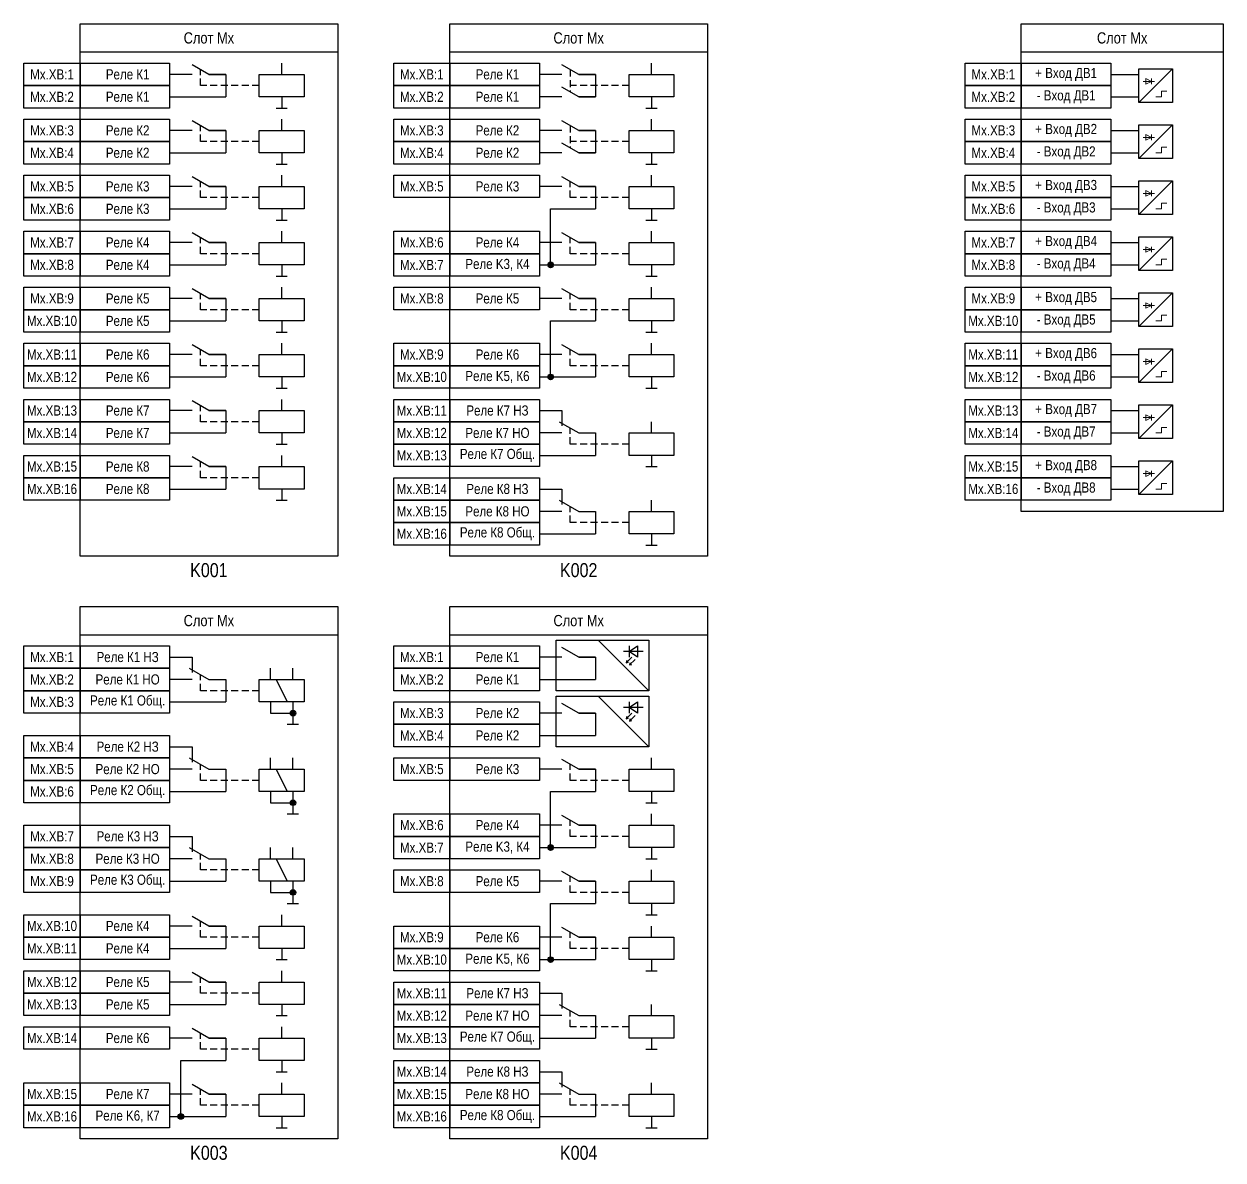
# Model space of a CAD drawing. Header units: millimetres. Extents: x 1657 to 5785, y -558 to 1129.
# Drawn here: x 2919 to 3133, y 926.2 to 1129 of the extents above; entities that cross this region are included whole.
import ezdxf
from ezdxf.enums import TextEntityAlignment as Align

# ---------------------------------------------------------------- set-up
doc = ezdxf.new("R2010")
doc.units = ezdxf.units.MM
doc.linetypes.add('штриховая2', pattern=[0.375, 0.25, -0.125])
doc.layers.add('Основная', color=7, linetype='Continuous')
doc.styles.add('1.8_Gost_RD', font='ARIALN.TTF', dxfattribs={"height": 1.8})
doc.styles.add('2.5_Gost_RD', font='ARIALN.TTF', dxfattribs={"height": 2.5})
doc.styles.add('2.5_ISOCPEUR', font='isocpeur.ttf', dxfattribs={"width": 0.9, "height": 2.5})

# ---------------------------------------------------------------- blocks, each defined once
blk = doc.blocks.new('*U98')
at = {"layer": 'Основная', "color": 0}
blk.add_line((0, 0), (6, 3.43), dxfattribs=at)
blk = doc.blocks.new('*U109')
at = {"layer": 'Основная', "color": 0}
for p, q in [((-3, 0), (-9, 0)), ((9, 0), (3, 0))]:
    blk.add_line(p, q, dxfattribs=at)
at = {"layer": 'Основная', "ltscale": 0.25, "xscale": -1}
blk.add_blockref('*U98', (3, 0), dxfattribs=at)
at = {"layer": 'Основная', "style": '2.5_ISOCPEUR'}
for tag, p in [('ОУ', (-2, 10)), ('В1', (-14, 6)), ('В2', (-6, 4))]:
    blk.add_attdef(tag, text='', height=2.5, dxfattribs=at).set_placement(p, align=Align.MIDDLE_CENTER)
blk = doc.blocks.new('Точка')
at = {"ltscale": 100}
h = blk.add_hatch(color=256, dxfattribs=at)
h.dxf.hatch_style = 1
edge = h.paths.add_edge_path()
edge.add_arc((0, 0), 0.5, 0, 360)
blk.add_circle((0, 0), 0.5, dxfattribs=at)

msp = doc.modelspace()

# ---------------------------------------------------------------- linework, layer by layer
at = {"ltscale": 100}
for p, q in [((2965, 1120), (2965, 1122)), ((3031, 1120), (3031, 1122)), ((2946, 1120), (2945, 1120)), ((2952, 1120), (2955, 1120)), ((3012, 1120), (3011, 1120)), ((3018, 1120), (3021, 1120)), ((2945, 1116), (2955, 1116)), ((2965, 1116), (2965, 1114)), ((3012, 1116), (3011, 1116)), ((3018, 1116), (3021, 1116)), ((3031, 1116), (3031, 1114)), ((2964, 1114), (2966, 1114)), ((3030, 1114), (3032, 1114)), ((2965, 1110), (2965, 1112)), ((3031, 1110), (3031, 1112)), ((2946, 1110), (2945, 1110)), ((2952, 1110), (2955, 1110)), ((3012, 1110), (3011, 1110)), ((3018, 1110), (3021, 1110)), ((2945, 1106), (2955, 1106)), ((2965, 1106), (2965, 1104)), ((3012, 1106), (3011, 1106)), ((3018, 1106), (3021, 1106)), ((3031, 1106), (3031, 1104)), ((2964, 1104), (2966, 1104)), ((3030, 1104), (3032, 1104)), ((2946, 1100), (2945, 1100)), ((2952, 1100), (2955, 1100)), ((2965, 1100), (2965, 1102)), ((3012, 1100), (3011, 1100)), ((3018, 1100), (3021, 1100)), ((3031, 1100), (3031, 1102)), ((2945, 1096), (2955, 1096)), ((2965, 1096), (2965, 1094)), ((3013, 1096), (3021, 1096)), ((3031, 1096), (3031, 1094)), ((2964, 1094), (2966, 1094)), ((3030, 1094), (3032, 1094)), ((2965, 1090), (2965, 1092)), ((3031, 1090), (3031, 1092)), ((2946, 1090), (2945, 1090)), ((2952, 1090), (2955, 1090)), ((3012, 1090), (3011, 1090)), ((3018, 1090), (3021, 1090)), ((2945, 1086), (2955, 1086)), ((2965, 1086), (2965, 1084)), ((3011, 1086), (3021, 1086)), ((3031, 1086), (3031, 1084)), ((2964, 1084), (2966, 1084)), ((3030, 1084), (3032, 1084)), ((2965, 1080), (2965, 1082)), ((3031, 1080), (3031, 1082)), ((2946, 1080), (2945, 1080)), ((2952, 1080), (2955, 1080)), ((3012, 1080), (3011, 1080)), ((3018, 1080), (3021, 1080)), ((2945, 1076), (2955, 1076)), ((2965, 1076), (2965, 1074)), ((3013, 1076), (3021, 1076)), ((3031, 1076), (3031, 1074)), ((2964, 1074), (2966, 1074)), ((3030, 1074), (3032, 1074)), ((2965, 1070), (2965, 1072)), ((3031, 1070), (3031, 1072)), ((2946, 1070), (2945, 1070)), ((2952, 1070), (2955, 1070)), ((3012, 1070), (3011, 1070)), ((3018, 1070), (3021, 1070)), ((2945, 1066), (2955, 1066)), ((2965, 1066), (2965, 1064)), ((3011, 1066), (3021, 1066)), ((3031, 1066), (3031, 1064)), ((2964, 1064), (2966, 1064)), ((3030, 1064), (3032, 1064)), ((2965, 1060), (2965, 1062)), ((2946, 1060), (2945, 1060)), ((2952, 1060), (2955, 1060)), ((3031, 1056), (3031, 1058)), ((2945, 1056), (2955, 1056)), ((2965, 1056), (2965, 1054)), ((3015, 1056), (3011, 1056)), ((3018, 1056), (3021, 1056)), ((2964, 1054), (2966, 1054)), ((2965, 1050), (2965, 1052)), ((3011, 1052), (3021, 1052)), ((3031, 1052), (3031, 1050)), ((2946, 1050), (2945, 1050)), ((2952, 1050), (2955, 1050)), ((3030, 1050), (3032, 1050)), ((2945, 1046), (2955, 1046)), ((2965, 1046), (2965, 1044)), ((2964, 1044), (2966, 1044)), ((3031, 1042), (3031, 1044)), ((3015, 1042), (3011, 1042)), ((3018, 1042), (3021, 1042)), ((3011, 1038), (3021, 1038)), ((3031, 1038), (3031, 1036)), ((3030, 1036), (3032, 1036)), ((3012, 1016), (3011, 1016)), ((3018, 1016), (3021, 1016)), ((2949, 1012), (2945, 1012)), ((2952, 1012), (2955, 1012)), ((3011, 1012), (3021, 1012)), ((2945, 1008), (2955, 1008)), ((2967, 1008), (2967, 1004)), ((3012, 1006), (3011, 1006)), ((3018, 1006), (3021, 1006)), ((2966, 1004), (2968, 1004)), ((3011, 1002), (3021, 1002)), ((3031, 996), (3031, 998)), ((2949, 996), (2945, 996)), ((2952, 996), (2955, 996)), ((3012, 996), (3011, 996)), ((3018, 996), (3021, 996)), ((2945, 992), (2955, 992)), ((2967, 992), (2967, 988)), ((3013, 992), (3021, 992)), ((3031, 992), (3031, 990)), ((3030, 990), (3032, 990)), ((2966, 988), (2968, 988)), ((3031, 986), (3031, 988)), ((3012, 986), (3011, 986)), ((3018, 986), (3021, 986)), ((3011, 982), (3021, 982)), ((3031, 982), (3031, 980)), ((2949, 980), (2945, 980)), ((2952, 980), (2955, 980)), ((3030, 980), (3032, 980)), ((3031, 976), (3031, 978)), ((2945, 976), (2955, 976)), ((2967, 976), (2967, 972)), ((3012, 976), (3011, 976)), ((3018, 976), (3021, 976)), ((2966, 972), (2968, 972)), ((3013, 972), (3021, 972)), ((3031, 972), (3031, 970)), ((2965, 968), (2965, 970)), ((3030, 970), (3032, 970)), ((2946, 968), (2945, 968)), ((2952, 968), (2955, 968)), ((3031, 966), (3031, 968)), ((3012, 966), (3011, 966)), ((3018, 966), (3021, 966)), ((2945, 964), (2955, 964)), ((2965, 964), (2965, 962)), ((2964, 962), (2966, 962)), ((3011, 962), (3021, 962)), ((3031, 962), (3031, 960)), ((2965, 958), (2965, 960)), ((3030, 960), (3032, 960)), ((2946, 958), (2945, 958)), ((2952, 958), (2955, 958)), ((2945, 954), (2955, 954)), ((2965, 954), (2965, 952)), ((3031, 952), (3031, 954)), ((2964, 952), (2966, 952)), ((3015, 952), (3011, 952)), ((3018, 952), (3021, 952)), ((2965, 948), (2965, 950)), ((2946, 948), (2945, 948)), ((2952, 948), (2955, 948)), ((3011, 948), (3021, 948)), ((3030, 946), (3032, 946)), ((3031, 948), (3031, 946)), ((2947, 944), (2955, 944)), ((2965, 944), (2965, 942)), ((2964, 942), (2966, 942)), ((2965, 938), (2965, 940)), ((3031, 938), (3031, 940)), ((2946, 938), (2945, 938)), ((2952, 938), (2955, 938)), ((3015, 938), (3011, 938)), ((3018, 938), (3021, 938)), ((2945, 934), (2955, 934)), ((2965, 934), (2965, 932)), ((3011, 934), (3021, 934)), ((3031, 934), (3031, 932)), ((2964, 932), (2966, 932)), ((3030, 932), (3032, 932))]:
    msp.add_line(p, q, dxfattribs=at)
at = {"lineweight": 13, "ltscale": 0.25}
for p, q in [((3120.25, 1119.25), (3120.25, 1118.25)), ((3120.25, 1109.25), (3120.25, 1108.25)), ((3120.25, 1099.25), (3120.25, 1098.25)), ((3120.25, 1089.25), (3120.25, 1088.25)), ((3120.25, 1079.25), (3120.25, 1078.25)), ((3120.25, 1069.25), (3120.25, 1068.25)), ((3120.25, 1059.25), (3120.25, 1058.25)), ((3120.25, 1049.25), (3120.25, 1048.25))]:
    msp.add_line(p, q, dxfattribs=at)
at = {"ltscale": 100}
for points in [[(2929, 1129), (2975, 1129), (2975, 1034), (2929, 1034)], [(2995, 1129), (3041, 1129), (3041, 1034), (2995, 1034)], [(3097, 1129), (3133, 1129), (3133, 1042), (3097, 1042)], [(2919, 1122), (2929, 1122), (2929, 1118), (2919, 1118)], [(2929, 1122), (2945, 1122), (2945, 1118), (2929, 1118)], [(2985, 1122), (2995, 1122), (2995, 1118), (2985, 1118)], [(2995, 1122), (3011, 1122), (3011, 1118), (2995, 1118)], [(3087, 1122), (3097, 1122), (3097, 1118), (3087, 1118)], [(3097, 1122), (3113, 1122), (3113, 1118), (3097, 1118)], [(2961, 1120), (2969, 1120), (2969, 1116), (2961, 1116)], [(3027, 1120), (3035, 1120), (3035, 1116), (3027, 1116)], [(2919, 1118), (2929, 1118), (2929, 1114), (2919, 1114)], [(2929, 1118), (2945, 1118), (2945, 1114), (2929, 1114)], [(2985, 1118), (2995, 1118), (2995, 1114), (2985, 1114)], [(2995, 1118), (3011, 1118), (3011, 1114), (2995, 1114)], [(3087, 1118), (3097, 1118), (3097, 1114), (3087, 1114)], [(3097, 1118), (3113, 1118), (3113, 1114), (3097, 1114)], [(2919, 1112), (2929, 1112), (2929, 1108), (2919, 1108)], [(2929, 1112), (2945, 1112), (2945, 1108), (2929, 1108)], [(2985, 1112), (2995, 1112), (2995, 1108), (2985, 1108)], [(2995, 1112), (3011, 1112), (3011, 1108), (2995, 1108)], [(3087, 1112), (3097, 1112), (3097, 1108), (3087, 1108)], [(3097, 1112), (3113, 1112), (3113, 1108), (3097, 1108)], [(2961, 1110), (2969, 1110), (2969, 1106), (2961, 1106)], [(3027, 1110), (3035, 1110), (3035, 1106), (3027, 1106)], [(2919, 1108), (2929, 1108), (2929, 1104), (2919, 1104)], [(2929, 1108), (2945, 1108), (2945, 1104), (2929, 1104)], [(2985, 1108), (2995, 1108), (2995, 1104), (2985, 1104)], [(2995, 1108), (3011, 1108), (3011, 1104), (2995, 1104)], [(3087, 1108), (3097, 1108), (3097, 1104), (3087, 1104)], [(3097, 1108), (3113, 1108), (3113, 1104), (3097, 1104)], [(2919, 1102), (2929, 1102), (2929, 1098), (2919, 1098)], [(2929, 1102), (2945, 1102), (2945, 1098), (2929, 1098)], [(2961, 1100), (2969, 1100), (2969, 1096), (2961, 1096)], [(2985, 1102), (2995, 1102), (2995, 1098), (2985, 1098)], [(2995, 1102), (3011, 1102), (3011, 1098), (2995, 1098)], [(3027, 1100), (3035, 1100), (3035, 1096), (3027, 1096)], [(3087, 1102), (3097, 1102), (3097, 1098), (3087, 1098)], [(3097, 1102), (3113, 1102), (3113, 1098), (3097, 1098)], [(2919, 1098), (2929, 1098), (2929, 1094), (2919, 1094)], [(2929, 1098), (2945, 1098), (2945, 1094), (2929, 1094)], [(3087, 1098), (3097, 1098), (3097, 1094), (3087, 1094)], [(3097, 1098), (3113, 1098), (3113, 1094), (3097, 1094)], [(2919, 1092), (2929, 1092), (2929, 1088), (2919, 1088)], [(2929, 1092), (2945, 1092), (2945, 1088), (2929, 1088)], [(2985, 1092), (2995, 1092), (2995, 1088), (2985, 1088)], [(2995, 1092), (3011, 1092), (3011, 1088), (2995, 1088)], [(3087, 1092), (3097, 1092), (3097, 1088), (3087, 1088)], [(3097, 1092), (3113, 1092), (3113, 1088), (3097, 1088)], [(2961, 1090), (2969, 1090), (2969, 1086), (2961, 1086)], [(3027, 1090), (3035, 1090), (3035, 1086), (3027, 1086)], [(2919, 1088), (2929, 1088), (2929, 1084), (2919, 1084)], [(2929, 1088), (2945, 1088), (2945, 1084), (2929, 1084)], [(2985, 1088), (2995, 1088), (2995, 1084), (2985, 1084)], [(2995, 1088), (3011, 1088), (3011, 1084), (2995, 1084)], [(3087, 1088), (3097, 1088), (3097, 1084), (3087, 1084)], [(3097, 1088), (3113, 1088), (3113, 1084), (3097, 1084)], [(2919, 1082), (2929, 1082), (2929, 1078), (2919, 1078)], [(2929, 1082), (2945, 1082), (2945, 1078), (2929, 1078)], [(2985, 1082), (2995, 1082), (2995, 1078), (2985, 1078)], [(2995, 1082), (3011, 1082), (3011, 1078), (2995, 1078)], [(3087, 1082), (3097, 1082), (3097, 1078), (3087, 1078)], [(3097, 1082), (3113, 1082), (3113, 1078), (3097, 1078)], [(2961, 1080), (2969, 1080), (2969, 1076), (2961, 1076)], [(3027, 1080), (3035, 1080), (3035, 1076), (3027, 1076)], [(2919, 1078), (2929, 1078), (2929, 1074), (2919, 1074)], [(2929, 1078), (2945, 1078), (2945, 1074), (2929, 1074)], [(3087, 1078), (3097, 1078), (3097, 1074), (3087, 1074)], [(3097, 1078), (3113, 1078), (3113, 1074), (3097, 1074)], [(2919, 1072), (2929, 1072), (2929, 1068), (2919, 1068)], [(2929, 1072), (2945, 1072), (2945, 1068), (2929, 1068)], [(2985, 1072), (2995, 1072), (2995, 1068), (2985, 1068)], [(2995, 1072), (3011, 1072), (3011, 1068), (2995, 1068)], [(3087, 1072), (3097, 1072), (3097, 1068), (3087, 1068)], [(3097, 1072), (3113, 1072), (3113, 1068), (3097, 1068)], [(2919, 1068), (2929, 1068), (2929, 1064), (2919, 1064)], [(2929, 1068), (2945, 1068), (2945, 1064), (2929, 1064)], [(2961, 1070), (2969, 1070), (2969, 1066), (2961, 1066)], [(2985, 1068), (2995, 1068), (2995, 1064), (2985, 1064)], [(2995, 1068), (3011, 1068), (3011, 1064), (2995, 1064)], [(3027, 1070), (3035, 1070), (3035, 1066), (3027, 1066)], [(3087, 1068), (3097, 1068), (3097, 1064), (3087, 1064)], [(3097, 1068), (3113, 1068), (3113, 1064), (3097, 1064)], [(2919, 1062), (2929, 1062), (2929, 1058), (2919, 1058)], [(2929, 1062), (2945, 1062), (2945, 1058), (2929, 1058)], [(2985, 1062), (2995, 1062), (2995, 1058), (2985, 1058)], [(2995, 1062), (3011, 1062), (3011, 1058), (2995, 1058)], [(3087, 1062), (3097, 1062), (3097, 1058), (3087, 1058)], [(3097, 1062), (3113, 1062), (3113, 1058), (3097, 1058)], [(2961, 1060), (2969, 1060), (2969, 1056), (2961, 1056)], [(2919, 1058), (2929, 1058), (2929, 1054), (2919, 1054)], [(2929, 1058), (2945, 1058), (2945, 1054), (2929, 1054)], [(2985, 1058), (2995, 1058), (2995, 1054), (2985, 1054)], [(2995, 1058), (3011, 1058), (3011, 1054), (2995, 1054)], [(3087, 1058), (3097, 1058), (3097, 1054), (3087, 1054)], [(3097, 1058), (3113, 1058), (3113, 1054), (3097, 1054)], [(3027, 1056), (3035, 1056), (3035, 1052), (3027, 1052)], [(2985, 1054), (2995, 1054), (2995, 1050), (2985, 1050)], [(2995, 1054), (3011, 1054), (3011, 1050), (2995, 1050)], [(2919, 1052), (2929, 1052), (2929, 1048), (2919, 1048)], [(2929, 1052), (2945, 1052), (2945, 1048), (2929, 1048)], [(3087, 1052), (3097, 1052), (3097, 1048), (3087, 1048)], [(3097, 1052), (3113, 1052), (3113, 1048), (3097, 1048)], [(2961, 1050), (2969, 1050), (2969, 1046), (2961, 1046)], [(2919, 1048), (2929, 1048), (2929, 1044), (2919, 1044)], [(2929, 1048), (2945, 1048), (2945, 1044), (2929, 1044)], [(2985, 1048), (2995, 1048), (2995, 1044), (2985, 1044)], [(2995, 1048), (3011, 1048), (3011, 1044), (2995, 1044)], [(3087, 1048), (3097, 1048), (3097, 1044), (3087, 1044)], [(3097, 1048), (3113, 1048), (3113, 1044), (3097, 1044)], [(2985, 1044), (2995, 1044), (2995, 1040), (2985, 1040)], [(2995, 1044), (3011, 1044), (3011, 1040), (2995, 1040)], [(3027, 1042), (3035, 1042), (3035, 1038), (3027, 1038)], [(2985, 1040), (2995, 1040), (2995, 1036), (2985, 1036)], [(2995, 1040), (3011, 1040), (3011, 1036), (2995, 1036)], [(2929, 1025), (2975, 1025), (2975, 930), (2929, 930)], [(2995, 1025), (3041, 1025), (3041, 930), (2995, 930)], [(3014, 1019), (3030.5, 1019), (3030.5, 1010), (3014, 1010)], [(2919, 1018), (2929, 1018), (2929, 1014), (2919, 1014)], [(2929, 1018), (2945, 1018), (2945, 1014), (2929, 1014)], [(2985, 1018), (2995, 1018), (2995, 1014), (2985, 1014)], [(2995, 1018), (3011, 1018), (3011, 1014), (2995, 1014)], [(2919, 1014), (2929, 1014), (2929, 1010), (2919, 1010)], [(2929, 1014), (2945, 1014), (2945, 1010), (2929, 1010)], [(2985, 1014), (2995, 1014), (2995, 1010), (2985, 1010)], [(2995, 1014), (3011, 1014), (3011, 1010), (2995, 1010)], [(2961, 1012), (2969, 1012), (2969, 1008), (2961, 1008)], [(2919, 1010), (2929, 1010), (2929, 1006), (2919, 1006)], [(2929, 1010), (2945, 1010), (2945, 1006), (2929, 1006)], [(2985, 1008), (2995, 1008), (2995, 1004), (2985, 1004)], [(2995, 1008), (3011, 1008), (3011, 1004), (2995, 1004)], [(3014, 1009), (3030.5, 1009), (3030.5, 1000), (3014, 1000)], [(2985, 1004), (2995, 1004), (2995, 1000), (2985, 1000)], [(2995, 1004), (3011, 1004), (3011, 1000), (2995, 1000)], [(2919, 1002), (2929, 1002), (2929, 998), (2919, 998)], [(2929, 1002), (2945, 1002), (2945, 998), (2929, 998)], [(2919, 998), (2929, 998), (2929, 994), (2919, 994)], [(2929, 998), (2945, 998), (2945, 994), (2929, 994)], [(2985, 998), (2995, 998), (2995, 994), (2985, 994)], [(2995, 998), (3011, 998), (3011, 994), (2995, 994)], [(2961, 996), (2969, 996), (2969, 992), (2961, 992)], [(3027, 996), (3035, 996), (3035, 992), (3027, 992)], [(2919, 994), (2929, 994), (2929, 990), (2919, 990)], [(2929, 994), (2945, 994), (2945, 990), (2929, 990)], [(2985, 988), (2995, 988), (2995, 984), (2985, 984)], [(2995, 988), (3011, 988), (3011, 984), (2995, 984)], [(2919, 986), (2929, 986), (2929, 982), (2919, 982)], [(2929, 986), (2945, 986), (2945, 982), (2929, 982)], [(3027, 986), (3035, 986), (3035, 982), (3027, 982)], [(2985, 984), (2995, 984), (2995, 980), (2985, 980)], [(2995, 984), (3011, 984), (3011, 980), (2995, 980)], [(2919, 982), (2929, 982), (2929, 978), (2919, 978)], [(2929, 982), (2945, 982), (2945, 978), (2929, 978)], [(2919, 978), (2929, 978), (2929, 974), (2919, 974)], [(2929, 978), (2945, 978), (2945, 974), (2929, 974)], [(2961, 980), (2969, 980), (2969, 976), (2961, 976)], [(2985, 978), (2995, 978), (2995, 974), (2985, 974)], [(2995, 978), (3011, 978), (3011, 974), (2995, 974)], [(3027, 976), (3035, 976), (3035, 972), (3027, 972)], [(2919, 970), (2929, 970), (2929, 966), (2919, 966)], [(2929, 970), (2945, 970), (2945, 966), (2929, 966)], [(2961, 968), (2969, 968), (2969, 964), (2961, 964)], [(2985, 968), (2995, 968), (2995, 964), (2985, 964)], [(2995, 968), (3011, 968), (3011, 964), (2995, 964)], [(2919, 966), (2929, 966), (2929, 962), (2919, 962)], [(2929, 966), (2945, 966), (2945, 962), (2929, 962)], [(3027, 966), (3035, 966), (3035, 962), (3027, 962)], [(2985, 964), (2995, 964), (2995, 960), (2985, 960)], [(2995, 964), (3011, 964), (3011, 960), (2995, 960)], [(2919, 960), (2929, 960), (2929, 956), (2919, 956)], [(2929, 960), (2945, 960), (2945, 956), (2929, 956)], [(2961, 958), (2969, 958), (2969, 954), (2961, 954)], [(2985, 958), (2995, 958), (2995, 954), (2985, 954)], [(2995, 958), (3011, 958), (3011, 954), (2995, 954)], [(2919, 956), (2929, 956), (2929, 952), (2919, 952)], [(2929, 956), (2945, 956), (2945, 952), (2929, 952)], [(2985, 954), (2995, 954), (2995, 950), (2985, 950)], [(2995, 954), (3011, 954), (3011, 950), (2995, 950)], [(3027, 952), (3035, 952), (3035, 948), (3027, 948)], [(2919, 950), (2929, 950), (2929, 946), (2919, 946)], [(2929, 950), (2945, 950), (2945, 946), (2929, 946)], [(2985, 950), (2995, 950), (2995, 946), (2985, 946)], [(2995, 950), (3011, 950), (3011, 946), (2995, 946)], [(2961, 948), (2969, 948), (2969, 944), (2961, 944)], [(2985, 944), (2995, 944), (2995, 940), (2985, 940)], [(2995, 944), (3011, 944), (3011, 940), (2995, 940)], [(2919, 940), (2929, 940), (2929, 936), (2919, 936)], [(2929, 940), (2945, 940), (2945, 936), (2929, 936)], [(2985, 940), (2995, 940), (2995, 936), (2985, 936)], [(2995, 940), (3011, 940), (3011, 936), (2995, 936)], [(2961, 938), (2969, 938), (2969, 934), (2961, 934)], [(3027, 938), (3035, 938), (3035, 934), (3027, 934)], [(2919, 936), (2929, 936), (2929, 932), (2919, 932)], [(2929, 936), (2945, 936), (2945, 932), (2929, 932)], [(2985, 936), (2995, 936), (2995, 932), (2985, 932)], [(2995, 936), (3011, 936), (3011, 932), (2995, 932)]]:
    msp.add_lwpolyline(points, close=True, dxfattribs=at)
for points in [[(2929, 1124), (2975, 1124)], [(2995, 1124), (3041, 1124)], [(3097, 1124), (3133, 1124)], [(2955, 1120), (2955, 1116)], [(3021, 1120), (3021, 1116)], [(2955, 1110), (2955, 1106)], [(3021, 1110), (3021, 1106)], [(2955, 1100), (2955, 1096)], [(3021, 1100), (3021, 1096)], [(3013, 1086), (3013, 1096)], [(2955, 1090), (2955, 1086)], [(3021, 1090), (3021, 1086)], [(2955, 1080), (2955, 1076)], [(3021, 1080), (3021, 1076)], [(3013, 1066), (3013, 1076)], [(2955, 1070), (2955, 1066)], [(3021, 1070), (3021, 1066)], [(2955, 1060), (2955, 1056)], [(3011, 1060), (3015, 1060), (3015, 1057.25)], [(3014.5, 1058), (3018, 1056)], [(3021, 1056), (3021, 1052)], [(2955, 1050), (2955, 1046)], [(3011, 1046), (3015, 1046), (3015, 1043.25)], [(3014.5, 1044), (3018, 1042)], [(3021, 1042), (3021, 1038)], [(2929, 1020), (2975, 1020)], [(2995, 1020), (3041, 1020)], [(3021.5, 1019), (3030.5, 1010)], [(3029.5, 1017), (3026, 1017)], [(3028.5, 1018), (3028.5, 1016), (3027, 1017), (3028.5, 1018)], [(3027, 1018), (3027, 1016)], [(2945, 1016), (2949, 1016), (2949, 1013.25)], [(3021, 1016), (3021, 1012)], [(3027.5, 1016), (3026.5, 1015)], [(3026.6, 1015.4), (3026.5, 1015), (3026.9, 1015.1)], [(3028.1, 1015.59), (3027.1, 1014.59)], [(3027.2, 1014.99), (3027.1, 1014.59), (3027.5, 1014.69)], [(2948.5, 1014), (2952, 1012)], [(2963, 1012), (2963, 1014)], [(2967, 1012), (2967, 1014)], [(2955, 1012), (2955, 1008)], [(2964, 1012), (2966, 1008)], [(2963, 1008), (2963, 1006), (2967, 1006)], [(3021.5, 1009), (3030.5, 1000)], [(3028.5, 1008), (3028.5, 1006), (3027, 1007), (3028.5, 1008)], [(3027, 1008), (3027, 1006)], [(3021, 1006), (3021, 1002)], [(3029.5, 1007), (3026, 1007)], [(3027.5, 1006), (3026.5, 1005)], [(3026.6, 1005.4), (3026.5, 1005), (3026.9, 1005.1)], [(3028.1, 1005.59), (3027.1, 1004.59)], [(3027.2, 1004.99), (3027.1, 1004.59), (3027.5, 1004.69)], [(2945, 1000), (2949, 1000), (2949, 997.25)], [(2948.5, 998), (2952, 996)], [(2963, 996), (2963, 998)], [(2967, 996), (2967, 998)], [(2955, 996), (2955, 992)], [(2964, 996), (2966, 992)], [(3021, 996), (3021, 992)], [(2963, 992), (2963, 990), (2967, 990)], [(3013, 982), (3013, 992)], [(3021, 986), (3021, 982)], [(2945, 984), (2949, 984), (2949, 981.25)], [(2948.5, 982), (2952, 980)], [(2963, 980), (2963, 982)], [(2967, 980), (2967, 982)], [(2955, 980), (2955, 976)], [(2964, 980), (2966, 976)], [(2963, 976), (2963, 974), (2967, 974)], [(3021, 976), (3021, 972)], [(3013, 962), (3013, 972)], [(2955, 968), (2955, 964)], [(3021, 966), (3021, 962)], [(2955, 958), (2955, 954)], [(3011, 956), (3015, 956), (3015, 953.25)], [(3014.5, 954), (3018, 952)], [(3021, 952), (3021, 948)], [(2955, 948), (2955, 944)], [(2947, 934), (2947, 944)], [(3011, 942), (3015, 942), (3015, 939.25)], [(3014.5, 940), (3018, 938)], [(2955, 938), (2955, 934)], [(3021, 938), (3021, 934)]]:
    msp.add_lwpolyline(points, dxfattribs=at)
at = {"linetype": 'штриховая2', "ltscale": 5}
for points in [[(2961, 1118), (2950.5, 1118), (2950.5, 1120.86)], [(3016.5, 1120.86), (3016.5, 1116.86)], [(3027, 1118), (3016.5, 1118)], [(2961, 1108), (2950.5, 1108), (2950.5, 1110.86)], [(3016.5, 1110.86), (3016.5, 1106.86)], [(3027, 1108), (3016.5, 1108)], [(2961, 1098), (2950.5, 1098), (2950.5, 1100.86)], [(3027, 1098), (3016.5, 1098), (3016.5, 1100.86)], [(2961, 1088), (2950.5, 1088), (2950.5, 1090.86)], [(3027, 1088), (3016.5, 1088), (3016.5, 1090.86)], [(2961, 1078), (2950.5, 1078), (2950.5, 1080.86)], [(3027, 1078), (3016.5, 1078), (3016.5, 1080.86)], [(2961, 1068), (2950.5, 1068), (2950.5, 1070.86)], [(3027, 1068), (3016.5, 1068), (3016.5, 1070.86)], [(2961, 1058), (2950.5, 1058), (2950.5, 1060.86)], [(3027, 1054), (3016.5, 1054), (3016.5, 1056.86)], [(2961, 1048), (2950.5, 1048), (2950.5, 1050.86)], [(3027, 1040), (3016.5, 1040), (3016.5, 1042.86)], [(2961, 1010), (2950.5, 1010), (2950.5, 1012.86)], [(2961, 994), (2950.5, 994), (2950.5, 996.86)], [(3027, 994), (3016.5, 994), (3016.5, 996.86)], [(3027, 984), (3016.5, 984), (3016.5, 986.86)], [(2961, 978), (2950.5, 978), (2950.5, 980.86)], [(3027, 974), (3016.5, 974), (3016.5, 976.86)], [(2961, 966), (2950.5, 966), (2950.5, 968.86)], [(3027, 964), (3016.5, 964), (3016.5, 966.86)], [(2961, 956), (2950.5, 956), (2950.5, 958.86)], [(3027, 950), (3016.5, 950), (3016.5, 952.86)], [(2961, 946), (2950.5, 946), (2950.5, 948.86)], [(2961, 936), (2950.5, 936), (2950.5, 938.86)], [(3027, 936), (3016.5, 936), (3016.5, 938.86)]]:
    msp.add_lwpolyline(points, dxfattribs=at)
for points in [[(3118, 1121), (3124, 1121), (3124, 1115), (3118, 1115)], [(3118, 1111), (3124, 1111), (3124, 1105), (3118, 1105)], [(3118, 1101), (3124, 1101), (3124, 1095), (3118, 1095)], [(3118, 1091), (3124, 1091), (3124, 1085), (3118, 1085)], [(3118, 1081), (3124, 1081), (3124, 1075), (3118, 1075)], [(3118, 1071), (3124, 1071), (3124, 1065), (3118, 1065)], [(3118, 1061), (3124, 1061), (3124, 1055), (3118, 1055)], [(3118, 1051), (3124, 1051), (3124, 1045), (3118, 1045)]]:
    msp.add_lwpolyline(points, close=True)
at = {"lineweight": 13, "ltscale": 0.25}
for points in [[(3120.25, 1118.75), (3119.25, 1119.25), (3119.25, 1118.25), (3120.25, 1118.75)], [(3120.25, 1108.75), (3119.25, 1109.25), (3119.25, 1108.25), (3120.25, 1108.75)], [(3120.25, 1098.75), (3119.25, 1099.25), (3119.25, 1098.25), (3120.25, 1098.75)], [(3120.25, 1088.75), (3119.25, 1089.25), (3119.25, 1088.25), (3120.25, 1088.75)], [(3120.25, 1078.75), (3119.25, 1079.25), (3119.25, 1078.25), (3120.25, 1078.75)], [(3120.25, 1068.75), (3119.25, 1069.25), (3119.25, 1068.25), (3120.25, 1068.75)], [(3120.25, 1058.75), (3119.25, 1059.25), (3119.25, 1058.25), (3120.25, 1058.75)], [(3120.25, 1048.75), (3119.25, 1049.25), (3119.25, 1048.25), (3120.25, 1048.75)]]:
    msp.add_lwpolyline(points, dxfattribs=at)
at = {"lineweight": 13, "flags": 128}
for points in [[(3119.5, 1119.5, 0, 0, 0), (3119.5, 1120, 0.25, 0, 0), (3119.5, 1120.5, 0, 0, 0)], [(3120, 1119.5, 0, 0, 0), (3120, 1120, 0.25, 0, 0), (3120, 1120.5, 0, 0, 0)], [(3119.5, 1109.5, 0, 0, 0), (3119.5, 1110, 0.25, 0, 0), (3119.5, 1110.5, 0, 0, 0)], [(3120, 1109.5, 0, 0, 0), (3120, 1110, 0.25, 0, 0), (3120, 1110.5, 0, 0, 0)], [(3119.5, 1099.5, 0, 0, 0), (3119.5, 1100, 0.25, 0, 0), (3119.5, 1100.5, 0, 0, 0)], [(3120, 1099.5, 0, 0, 0), (3120, 1100, 0.25, 0, 0), (3120, 1100.5, 0, 0, 0)], [(3119.5, 1089.5, 0, 0, 0), (3119.5, 1090, 0.25, 0, 0), (3119.5, 1090.5, 0, 0, 0)], [(3120, 1089.5, 0, 0, 0), (3120, 1090, 0.25, 0, 0), (3120, 1090.5, 0, 0, 0)], [(3119.5, 1079.5, 0, 0, 0), (3119.5, 1080, 0.25, 0, 0), (3119.5, 1080.5, 0, 0, 0)], [(3120, 1079.5, 0, 0, 0), (3120, 1080, 0.25, 0, 0), (3120, 1080.5, 0, 0, 0)], [(3119.5, 1069.5, 0, 0, 0), (3119.5, 1070, 0.25, 0, 0), (3119.5, 1070.5, 0, 0, 0)], [(3120, 1069.5, 0, 0, 0), (3120, 1070, 0.25, 0, 0), (3120, 1070.5, 0, 0, 0)], [(3119.5, 1059.5, 0, 0, 0), (3119.5, 1060, 0.25, 0, 0), (3119.5, 1060.5, 0, 0, 0)], [(3120, 1059.5, 0, 0, 0), (3120, 1060, 0.25, 0, 0), (3120, 1060.5, 0, 0, 0)], [(3119.5, 1049.5, 0, 0, 0), (3119.5, 1050, 0.25, 0, 0), (3119.5, 1050.5, 0, 0, 0)], [(3120, 1049.5, 0, 0, 0), (3120, 1050, 0.25, 0, 0), (3120, 1050.5, 0, 0, 0)]]:
    msp.add_lwpolyline(points, format="xyseb", dxfattribs=at)
at = {"layer": 'Основная', "color": 0}
for p, q in [((3113, 1120), (3118, 1120)), ((3113, 1116), (3118, 1116)), ((3113, 1110), (3118, 1110)), ((3113, 1106), (3118, 1106)), ((3113, 1100), (3118, 1100)), ((3113, 1096), (3118, 1096)), ((3113, 1090), (3118, 1090)), ((3113, 1086), (3118, 1086)), ((3113, 1080), (3118, 1080)), ((3113, 1076), (3118, 1076)), ((3113, 1070), (3118, 1070)), ((3113, 1066), (3118, 1066)), ((3113, 1060), (3118, 1060)), ((3113, 1056), (3118, 1056)), ((3113, 1050), (3118, 1050)), ((3113, 1046), (3118, 1046))]:
    msp.add_line(p, q, dxfattribs=at)
at = {"layer": 'Основная', "ltscale": 0.25}
for p, q in [((3124, 1121), (3118, 1115)), ((3124, 1111), (3118, 1105)), ((3124, 1101), (3118, 1095)), ((3124, 1091), (3118, 1085)), ((3124, 1081), (3118, 1075)), ((3124, 1071), (3118, 1065)), ((3124, 1061), (3118, 1055)), ((3124, 1051), (3118, 1045))]:
    msp.add_line(p, q, dxfattribs=at)
at = {"layer": 'Основная', "color": 0, "lineweight": 13}
for p, q in [((3118.75, 1118.75), (3120.75, 1118.75)), ((3118.75, 1108.75), (3120.75, 1108.75)), ((3118.75, 1098.75), (3120.75, 1098.75)), ((3118.75, 1088.75), (3120.75, 1088.75)), ((3118.75, 1078.75), (3120.75, 1078.75)), ((3118.75, 1068.75), (3120.75, 1068.75)), ((3118.75, 1058.75), (3120.75, 1058.75)), ((3118.75, 1048.75), (3120.75, 1048.75))]:
    msp.add_line(p, q, dxfattribs=at)
for p, q in [((3121, 1116), (3122, 1116)), ((3122, 1117), (3123, 1117)), ((3122, 1116), (3122, 1117)), ((3122, 1107), (3123, 1107)), ((3122, 1106), (3122, 1107)), ((3121, 1106), (3122, 1106)), ((3121, 1096), (3122, 1096)), ((3122, 1097), (3123, 1097)), ((3122, 1096), (3122, 1097)), ((3121, 1086), (3122, 1086)), ((3122, 1087), (3123, 1087)), ((3122, 1086), (3122, 1087)), ((3122, 1077), (3123, 1077)), ((3122, 1076), (3122, 1077)), ((3121, 1076), (3122, 1076)), ((3121, 1066), (3122, 1066)), ((3122, 1067), (3123, 1067)), ((3122, 1066), (3122, 1067)), ((3121, 1056), (3122, 1056)), ((3122, 1057), (3123, 1057)), ((3122, 1056), (3122, 1057)), ((3122, 1047), (3123, 1047)), ((3122, 1046), (3122, 1047)), ((3121, 1046), (3122, 1046))]:
    msp.add_line(p, q, dxfattribs=at).dxf.unprotected_set("ltscale", 0)

# ---------------------------------------------------------------- block references
at = {"ltscale": 100}
for p in [(3013, 1086), (3013, 1066), (2967, 1006), (2967, 990), (3013, 982), (2967, 974), (3013, 962), (2947, 934)]:
    msp.add_blockref('Точка', p, dxfattribs=at)
at = {"layer": 'Основная', "ltscale": 0.25, "xscale": 0.5, "yscale": 0.5, "zscale": 0.5}
for p in [(2950.5, 1120), (3016.5, 1120), (3016.5, 1116), (2950.5, 1110), (3016.5, 1110), (3016.5, 1106), (2950.5, 1100), (3016.5, 1100), (2950.5, 1090), (3016.5, 1090), (2950.5, 1080), (3016.5, 1080), (2950.5, 1070), (3016.5, 1070), (2950.5, 1060), (2950.5, 1050), (3016.5, 1016), (3016.5, 1006), (3016.5, 996), (3016.5, 986), (3016.5, 976), (2950.5, 968), (3016.5, 966), (2950.5, 958), (2950.5, 948), (2950.5, 938)]:
    msp.add_blockref('*U109', p, dxfattribs=at)

# ---------------------------------------------------------------- texts
at = {"ltscale": 100, "attachment_point": 5}
for s, insert, char_height, width, style in [('Слот Мx', (2952, 1126.5), 2, 46, '1.8_Gost_RD'), ('Слот Мx', (3018, 1126.5), 2, 46, '1.8_Gost_RD'), ('Слот Мx', (3115, 1126.5), 2, 36, '1.8_Gost_RD'), ('Mx.XB:1', (2924, 1120), 1.8, 10, '1.8_Gost_RD'), ('\\pxi0.55556,qc;Реле К1', (2937, 1120), 1.8, 16, '1.8_Gost_RD'), ('Mx.XB:1', (2990, 1120), 1.8, 10, '1.8_Gost_RD'), ('\\pxi0.55556,qc;Реле К1', (3003, 1120), 1.8, 16, '1.8_Gost_RD'), ('Mx.XB:1', (3092, 1120), 1.8, 10, '1.8_Gost_RD'), ('+ Вход ДВ1', (3105, 1120), 1.8, 16, '1.8_Gost_RD'), ('- Вход ДВ1', (3105, 1116), 1.8, 16, '1.8_Gost_RD'), ('Mx.XB:2', (2924, 1116), 1.8, 10, '1.8_Gost_RD'), ('\\pxi0.55556,qc;Реле К1', (2937, 1116), 1.8, 16, '1.8_Gost_RD'), ('Mx.XB:2', (2990, 1116), 1.8, 10, '1.8_Gost_RD'), ('\\pxi0.55556,qc;Реле К1', (3003, 1116), 1.8, 16, '1.8_Gost_RD'), ('Mx.XB:2', (3092, 1116), 1.8, 10, '1.8_Gost_RD'), ('Mx.XB:3', (2924, 1110), 1.8, 10, '1.8_Gost_RD'), ('\\pxi0.55556,qc;Реле К2', (2937, 1110), 1.8, 16, '1.8_Gost_RD'), ('Mx.XB:3', (2990, 1110), 1.8, 10, '1.8_Gost_RD'), ('\\pxi0.55556,qc;Реле К2', (3003, 1110), 1.8, 16, '1.8_Gost_RD'), ('Mx.XB:3', (3092, 1110), 1.8, 10, '1.8_Gost_RD'), ('+ Вход ДВ2', (3105, 1110), 1.8, 16, '1.8_Gost_RD'), ('Mx.XB:4', (2924, 1106), 1.8, 10, '1.8_Gost_RD'), ('\\pxi0.55556,qc;Реле К2', (2937, 1106), 1.8, 16, '1.8_Gost_RD'), ('Mx.XB:4', (2990, 1106), 1.8, 10, '1.8_Gost_RD'), ('\\pxi0.55556,qc;Реле К2', (3003, 1106), 1.8, 16, '1.8_Gost_RD'), ('Mx.XB:4', (3092, 1106), 1.8, 10, '1.8_Gost_RD'), ('- Вход ДВ2', (3105, 1106), 1.8, 16, '1.8_Gost_RD'), ('Mx.XB:5', (2924, 1100), 1.8, 10, '1.8_Gost_RD'), ('\\pxi0.55556,qc;Реле К3', (2937, 1100), 1.8, 16, '1.8_Gost_RD'), ('Mx.XB:5', (2990, 1100), 1.8, 10, '1.8_Gost_RD'), ('\\pxi0.55556,qc;Реле К3', (3003, 1100), 1.8, 16, '1.8_Gost_RD'), ('Mx.XB:5', (3092, 1100), 1.8, 10, '1.8_Gost_RD'), ('+ Вход ДВ3', (3105, 1100), 1.8, 16, '1.8_Gost_RD'), ('Mx.XB:6', (2924, 1096), 1.8, 10, '1.8_Gost_RD'), ('\\pxi0.55556,qc;Реле К3', (2937, 1096), 1.8, 16, '1.8_Gost_RD'), ('Mx.XB:6', (3092, 1096), 1.8, 10, '1.8_Gost_RD'), ('- Вход ДВ3', (3105, 1096), 1.8, 16, '1.8_Gost_RD'), ('Mx.XB:7', (2924, 1090), 1.8, 10, '1.8_Gost_RD'), ('\\pxi0.55556,qc;Реле К4', (2937, 1090), 1.8, 16, '1.8_Gost_RD'), ('Mx.XB:6', (2990, 1090), 1.8, 10, '1.8_Gost_RD'), ('\\pxi0.55556,qc;Реле К4', (3003, 1090), 1.8, 16, '1.8_Gost_RD'), ('Mx.XB:7', (3092, 1090), 1.8, 10, '1.8_Gost_RD'), ('+ Вход ДВ4', (3105, 1090), 1.8, 16, '1.8_Gost_RD'), ('- Вход ДВ4', (3105, 1086), 1.8, 16, '1.8_Gost_RD'), ('Mx.XB:8', (2924, 1086), 1.8, 10, '1.8_Gost_RD'), ('\\pxi0.55556,qc;Реле К4', (2937, 1086), 1.8, 16, '1.8_Gost_RD'), ('Mx.XB:7', (2990, 1086), 1.8, 10, '1.8_Gost_RD'), ('\\pxi0.55556,qc;Реле K3, К4', (3003, 1086), 1.8, 16, '1.8_Gost_RD'), ('Mx.XB:8', (3092, 1086), 1.8, 10, '1.8_Gost_RD'), ('Mx.XB:9', (2924, 1080), 1.8, 10, '1.8_Gost_RD'), ('\\pxi0.55556,qc;Реле К5', (2937, 1080), 1.8, 16, '1.8_Gost_RD'), ('Mx.XB:8', (2990, 1080), 1.8, 10, '1.8_Gost_RD'), ('\\pxi0.55556,qc;Реле К5', (3003, 1080), 1.8, 16, '1.8_Gost_RD'), ('Mx.XB:9', (3092, 1080), 1.8, 10, '1.8_Gost_RD'), ('+ Вход ДВ5', (3105, 1080), 1.8, 16, '1.8_Gost_RD'), ('Mx.XB:10', (2924, 1076), 1.8, 10, '1.8_Gost_RD'), ('\\pxi0.55556,qc;Реле К5', (2937, 1076), 1.8, 16, '1.8_Gost_RD'), ('Mx.XB:10', (3092, 1076), 1.8, 10, '1.8_Gost_RD'), ('- Вход ДВ5', (3105, 1076), 1.8, 16, '1.8_Gost_RD'), ('Mx.XB:11', (2924, 1070), 1.8, 10, '1.8_Gost_RD'), ('\\pxi0.55556,qc;Реле К6', (2937, 1070), 1.8, 16, '1.8_Gost_RD'), ('Mx.XB:9', (2990, 1070), 1.8, 10, '1.8_Gost_RD'), ('\\pxi0.55556,qc;Реле К6', (3003, 1070), 1.8, 16, '1.8_Gost_RD'), ('Mx.XB:11', (3092, 1070), 1.8, 10, '1.8_Gost_RD'), ('+ Вход ДВ6', (3105, 1070), 1.8, 16, '1.8_Gost_RD'), ('Mx.XB:12', (2924, 1066), 1.8, 10, '1.8_Gost_RD'), ('\\pxi0.55556,qc;Реле К6', (2937, 1066), 1.8, 16, '1.8_Gost_RD'), ('Mx.XB:10', (2990, 1066), 1.8, 10, '1.8_Gost_RD'), ('\\pxi0.55556,qc;Реле K5, К6', (3003, 1066), 1.8, 16, '1.8_Gost_RD'), ('Mx.XB:12', (3092, 1066), 1.8, 10, '1.8_Gost_RD'), ('- Вход ДВ6', (3105, 1066), 1.8, 16, '1.8_Gost_RD'), ('Mx.XB:13', (2924, 1060), 1.8, 10, '1.8_Gost_RD'), ('\\pxi0.55556,qc;Реле К7', (2937, 1060), 1.8, 16, '1.8_Gost_RD'), ('Mx.XB:11', (2990, 1060), 1.8, 10, '1.8_Gost_RD'), ('\\pxi0.55556,qc;Реле К7 НЗ', (3003, 1060), 1.8, 16, '1.8_Gost_RD'), ('Mx.XB:13', (3092, 1060), 1.8, 10, '1.8_Gost_RD'), ('+ Вход ДВ7', (3105, 1060), 1.8, 16, '1.8_Gost_RD'), ('- Вход ДВ7', (3105, 1056), 1.8, 16, '1.8_Gost_RD'), ('Mx.XB:14', (2924, 1056), 1.8, 10, '1.8_Gost_RD'), ('\\pxi0.55556,qc;Реле К7', (2937, 1056), 1.8, 16, '1.8_Gost_RD'), ('Mx.XB:12', (2990, 1056), 1.8, 10, '1.8_Gost_RD'), ('\\pxi0.55556,qc;Реле К7 НО', (3003, 1056), 1.8, 16, '1.8_Gost_RD'), ('Mx.XB:14', (3092, 1056), 1.8, 10, '1.8_Gost_RD'), ('Mx.XB:13', (2990, 1052), 1.8, 10, '1.8_Gost_RD'), ('\\pxi0.55556,qc;Реле К7 Общ.', (3003, 1052), 1.8, 16, '1.8_Gost_RD'), ('Mx.XB:15', (2924, 1050), 1.8, 10, '1.8_Gost_RD'), ('\\pxi0.55556,qc;Реле К8', (2937, 1050), 1.8, 16, '1.8_Gost_RD'), ('Mx.XB:15', (3092, 1050), 1.8, 10, '1.8_Gost_RD'), ('+ Вход ДВ8', (3105, 1050), 1.8, 16, '1.8_Gost_RD'), ('Mx.XB:16', (2924, 1046), 1.8, 10, '1.8_Gost_RD'), ('\\pxi0.55556,qc;Реле К8', (2937, 1046), 1.8, 16, '1.8_Gost_RD'), ('Mx.XB:14', (2990, 1046), 1.8, 10, '1.8_Gost_RD'), ('\\pxi0.55556,qc;Реле К8 НЗ', (3003, 1046), 1.8, 16, '1.8_Gost_RD'), ('Mx.XB:16', (3092, 1046), 1.8, 10, '1.8_Gost_RD'), ('- Вход ДВ8', (3105, 1046), 1.8, 16, '1.8_Gost_RD'), ('Mx.XB:15', (2990, 1042), 1.8, 10, '1.8_Gost_RD'), ('\\pxi0.55556,qc;Реле К8 НО', (3003, 1042), 1.8, 16, '1.8_Gost_RD'), ('Mx.XB:16', (2990, 1038), 1.8, 10, '1.8_Gost_RD'), ('\\pxi0.55556,qc;Реле К8 Общ.', (3003, 1038), 1.8, 16, '1.8_Gost_RD'), ('K001', (2952, 1031.5), 2.5, 46, '2.5_Gost_RD'), ('K002', (3018, 1031.5), 2.5, 46, '2.5_Gost_RD'), ('Слот Мx', (2952, 1022.5), 2, 46, '1.8_Gost_RD'), ('Слот Мx', (3018, 1022.5), 2, 46, '1.8_Gost_RD'), ('Mx.XB:1', (2924, 1016), 1.8, 10, '1.8_Gost_RD'), ('\\pxi0.55556,qc;Реле К1 НЗ', (2937, 1016), 1.8, 16, '1.8_Gost_RD'), ('Mx.XB:1', (2990, 1016), 1.8, 10, '1.8_Gost_RD'), ('\\pxi0.55556,qc;Реле К1', (3003, 1016), 1.8, 16, '1.8_Gost_RD'), ('Mx.XB:2', (2924, 1012), 1.8, 10, '1.8_Gost_RD'), ('\\pxi0.55556,qc;Реле К1 НО', (2937, 1012), 1.8, 16, '1.8_Gost_RD'), ('Mx.XB:2', (2990, 1012), 1.8, 10, '1.8_Gost_RD'), ('\\pxi0.55556,qc;Реле К1', (3003, 1012), 1.8, 16, '1.8_Gost_RD'), ('Mx.XB:3', (2924, 1008), 1.8, 10, '1.8_Gost_RD'), ('\\pxi0.55556,qc;Реле К1 Общ.', (2937, 1008), 1.8, 16, '1.8_Gost_RD'), ('Mx.XB:3', (2990, 1006), 1.8, 10, '1.8_Gost_RD'), ('\\pxi0.55556,qc;Реле К2', (3003, 1006), 1.8, 16, '1.8_Gost_RD'), ('Mx.XB:4', (2990, 1002), 1.8, 10, '1.8_Gost_RD'), ('\\pxi0.55556,qc;Реле К2', (3003, 1002), 1.8, 16, '1.8_Gost_RD'), ('Mx.XB:4', (2924, 1000), 1.8, 10, '1.8_Gost_RD'), ('\\pxi0.55556,qc;Реле К2 НЗ', (2937, 1000), 1.8, 16, '1.8_Gost_RD'), ('Mx.XB:5', (2924, 996), 1.8, 10, '1.8_Gost_RD'), ('\\pxi0.55556,qc;Реле К2 НО', (2937, 996), 1.8, 16, '1.8_Gost_RD'), ('Mx.XB:5', (2990, 996), 1.8, 10, '1.8_Gost_RD'), ('\\pxi0.55556,qc;Реле К3', (3003, 996), 1.8, 16, '1.8_Gost_RD'), ('\\pxi0.55556,qc;Реле К2 Общ.', (2937, 992), 1.8, 16, '1.8_Gost_RD'), ('Mx.XB:6', (2924, 992), 1.8, 10, '1.8_Gost_RD'), ('Mx.XB:6', (2990, 986), 1.8, 10, '1.8_Gost_RD'), ('\\pxi0.55556,qc;Реле К4', (3003, 986), 1.8, 16, '1.8_Gost_RD'), ('Mx.XB:7', (2924, 984), 1.8, 10, '1.8_Gost_RD'), ('\\pxi0.55556,qc;Реле К3 НЗ', (2937, 984), 1.8, 16, '1.8_Gost_RD'), ('Mx.XB:7', (2990, 982), 1.8, 10, '1.8_Gost_RD'), ('\\pxi0.55556,qc;Реле K3, К4', (3003, 982), 1.8, 16, '1.8_Gost_RD'), ('Mx.XB:8', (2924, 980), 1.8, 10, '1.8_Gost_RD'), ('\\pxi0.55556,qc;Реле К3 НО', (2937, 980), 1.8, 16, '1.8_Gost_RD'), ('Mx.XB:9', (2924, 976), 1.8, 10, '1.8_Gost_RD'), ('\\pxi0.55556,qc;Реле К3 Общ.', (2937, 976), 1.8, 16, '1.8_Gost_RD'), ('Mx.XB:8', (2990, 976), 1.8, 10, '1.8_Gost_RD'), ('\\pxi0.55556,qc;Реле К5', (3003, 976), 1.8, 16, '1.8_Gost_RD'), ('Mx.XB:10', (2924, 968), 1.8, 10, '1.8_Gost_RD'), ('\\pxi0.55556,qc;Реле К4', (2937, 968), 1.8, 16, '1.8_Gost_RD'), ('Mx.XB:9', (2990, 966), 1.8, 10, '1.8_Gost_RD'), ('\\pxi0.55556,qc;Реле К6', (3003, 966), 1.8, 16, '1.8_Gost_RD'), ('Mx.XB:11', (2924, 964), 1.8, 10, '1.8_Gost_RD'), ('\\pxi0.55556,qc;Реле К4', (2937, 964), 1.8, 16, '1.8_Gost_RD'), ('\\pxi0.55556,qc;Реле K5, К6', (3003, 962), 1.8, 16, '1.8_Gost_RD'), ('Mx.XB:10', (2990, 962), 1.8, 10, '1.8_Gost_RD'), ('Mx.XB:12', (2924, 958), 1.8, 10, '1.8_Gost_RD'), ('\\pxi0.55556,qc;Реле К5', (2937, 958), 1.8, 16, '1.8_Gost_RD'), ('Mx.XB:11', (2990, 956), 1.8, 10, '1.8_Gost_RD'), ('\\pxi0.55556,qc;Реле К7 НЗ', (3003, 956), 1.8, 16, '1.8_Gost_RD'), ('Mx.XB:13', (2924, 954), 1.8, 10, '1.8_Gost_RD'), ('\\pxi0.55556,qc;Реле К5', (2937, 954), 1.8, 16, '1.8_Gost_RD'), ('Mx.XB:12', (2990, 952), 1.8, 10, '1.8_Gost_RD'), ('\\pxi0.55556,qc;Реле К7 НО', (3003, 952), 1.8, 16, '1.8_Gost_RD'), ('Mx.XB:14', (2924, 948), 1.8, 10, '1.8_Gost_RD'), ('\\pxi0.55556,qc;Реле К6', (2937, 948), 1.8, 16, '1.8_Gost_RD'), ('Mx.XB:13', (2990, 948), 1.8, 10, '1.8_Gost_RD'), ('\\pxi0.55556,qc;Реле К7 Общ.', (3003, 948), 1.8, 16, '1.8_Gost_RD'), ('Mx.XB:14', (2990, 942), 1.8, 10, '1.8_Gost_RD'), ('\\pxi0.55556,qc;Реле К8 НЗ', (3003, 942), 1.8, 16, '1.8_Gost_RD'), ('Mx.XB:15', (2924, 938), 1.8, 10, '1.8_Gost_RD'), ('\\pxi0.55556,qc;Реле К7', (2937, 938), 1.8, 16, '1.8_Gost_RD'), ('Mx.XB:15', (2990, 938), 1.8, 10, '1.8_Gost_RD'), ('\\pxi0.55556,qc;Реле К8 НО', (3003, 938), 1.8, 16, '1.8_Gost_RD'), ('\\pxi0.55556,qc;Реле К8 Общ.', (3003, 934), 1.8, 16, '1.8_Gost_RD'), ('Mx.XB:16', (2924, 934), 1.8, 10, '1.8_Gost_RD'), ('\\pxi0.55556,qc;Реле K6, К7', (2937, 934), 1.8, 16, '1.8_Gost_RD'), ('Mx.XB:16', (2990, 934), 1.8, 10, '1.8_Gost_RD'), ('K003', (2952, 927.5), 2.5, 46, '2.5_Gost_RD'), ('K004', (3018, 927.5), 2.5, 46, '2.5_Gost_RD')]:
    msp.add_mtext(s, dxfattribs=dict(at, insert=insert, char_height=char_height, width=width, style=style))

doc.saveas('drawing.dxf')
